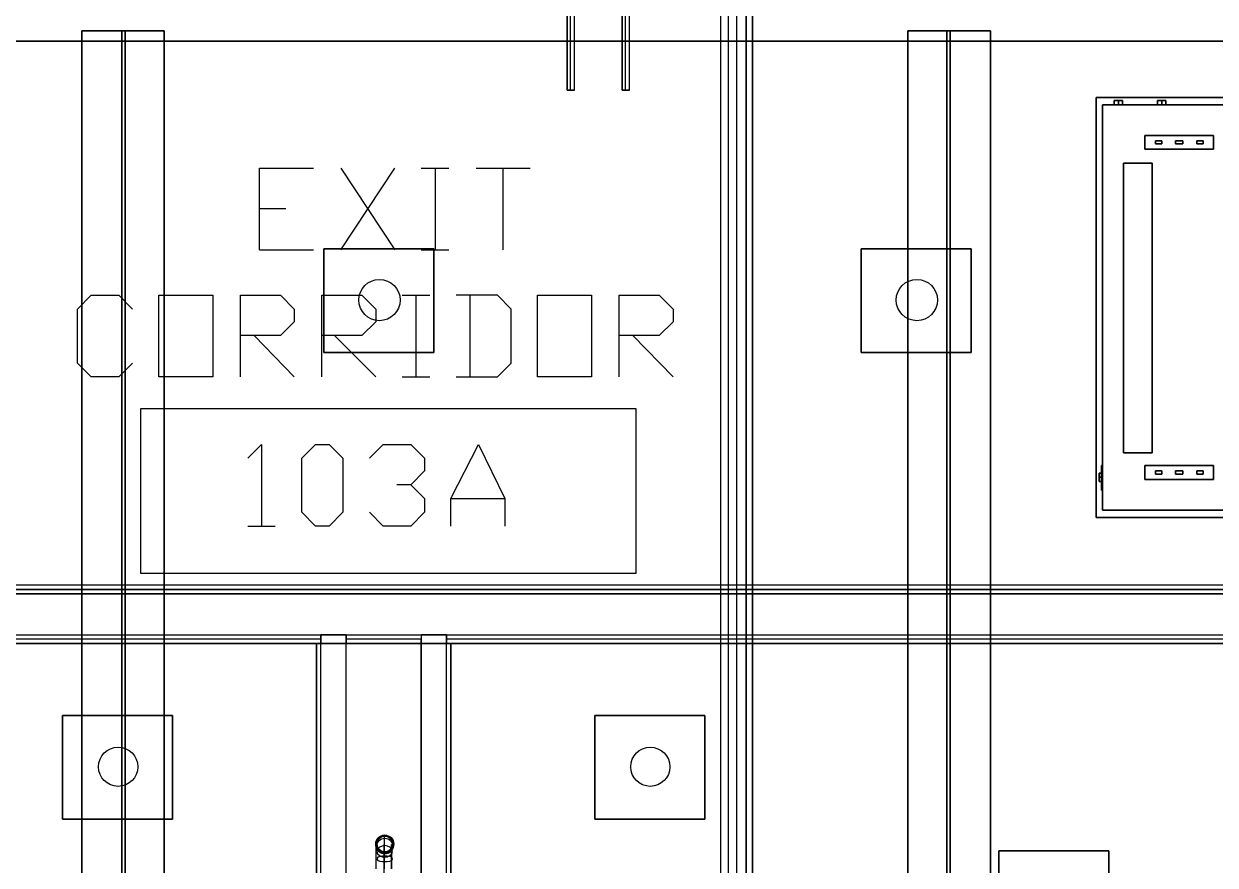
# Model space of a CAD drawing. Header units: metres. Extents: x 114 to 218, y 8 to 180.
# Drawn here: x 176.35 to 193.67, y 95.09 to 107.32 of the extents above; entities that cross this region are included whole.
import ezdxf

# ---------------------------------------------------------------- set-up
doc = ezdxf.new("R2010")
doc.units = ezdxf.units.M
doc.header["$MEASUREMENT"] = 0
for name, color, linetype in [('_Route', 7, 'Continuous'), ('A-2D-AREA-IDEN', 7, 'Continuous'), ('A-2D-I-WALL', 7, 'Continuous'), ('A-3D-I-WALL', 7, 'Continuous'), ('E-LIGHT', 7, 'Continuous'), ('E-LIGHT-CLRANCE', 7, 'Continuous'), ('M-SA2S-VAV', 7, 'Continuous'), ('PI-HWR-Pipe', 7, 'Continuous'), ('PI-HWS-Pipe', 7, 'Continuous'), ('PL-DCW-Pipe', 7, 'Continuous'), ('PL-DCW-Pipe_Fitting-Insulation', 7, 'Continuous'), ('PL-VA-Connector', 7, 'Continuous'), ('PL-VA-Fitting', 7, 'Continuous'), ('PL-VA-Pipe', 7, 'Continuous'), ('PL-WA-Pipe', 7, 'Continuous'), ('S-3D-BEAM', 7, 'Continuous')]:
    doc.layers.add(name, color=color, linetype=linetype)

msp = doc.modelspace()

# ---------------------------------------------------------------- linework, layer by layer
at = {"layer": '_Route', "color": 4, "true_color": 0x00ffff}
for points in [[(126.489, 113.804), (186.708, 113.804), (186.708, 89.378), (181.863, 89.378), (181.863, 86.04)], [(126.489, 113.804), (186.708, 113.804), (186.708, 89.378), (181.863, 89.378), (181.863, 86.04)], [(181.586, 95.392), (181.586, 95.392)], [(181.586, 75.842), (181.586, 95.392)], [(181.586, 95.392), (181.586, 95.392)], [(181.586, 75.842), (181.586, 95.392)]]:
    msp.add_lwpolyline(points, dxfattribs=at)
at = {"layer": 'A-2D-AREA-IDEN', "color": 9, "true_color": 0xbababa}
for points in [[(179.771, 104.037), (179.771, 105.221), (180.556, 105.221)], [(180.956, 104.037), (181.74, 105.221)], [(180.956, 105.221), (181.74, 104.037)], [(182.125, 105.221), (182.525, 105.221)], [(182.325, 105.221), (182.325, 104.037)], [(182.925, 105.221), (183.709, 105.221)], [(183.309, 105.221), (183.309, 104.037)], [(179.771, 104.637), (180.156, 104.637)], [(179.771, 104.037), (180.556, 104.037)], [(182.125, 104.037), (182.525, 104.037)], [(177.926, 102.391), (177.726, 102.191), (177.326, 102.191), (177.126, 102.391), (177.126, 103.175), (177.326, 103.375), (177.726, 103.375), (177.926, 103.175)], [(178.31, 102.191), (178.31, 103.375), (179.095, 103.375), (179.095, 102.191), (178.31, 102.191)], [(179.494, 102.191), (179.494, 103.375), (180.079, 103.375), (180.279, 103.175), (180.279, 102.991), (180.079, 102.791), (179.494, 102.791)], [(180.679, 102.191), (180.679, 103.375), (181.263, 103.375), (181.463, 103.175), (181.463, 102.991), (181.263, 102.791), (180.679, 102.791)], [(181.848, 103.375), (182.248, 103.375)], [(182.048, 103.375), (182.048, 102.191)], [(182.632, 102.191), (183.232, 102.191), (183.432, 102.391), (183.432, 103.175), (183.232, 103.375), (182.632, 103.375)], [(182.832, 103.375), (182.832, 102.191)], [(183.817, 102.191), (183.817, 103.375), (184.601, 103.375), (184.601, 102.191), (183.817, 102.191)], [(185.001, 102.191), (185.001, 103.375), (185.586, 103.375), (185.786, 103.175), (185.786, 102.991), (185.586, 102.791), (185.001, 102.791)], [(179.694, 102.791), (180.279, 102.191)], [(180.863, 102.791), (181.463, 102.191)], [(185.201, 102.791), (185.786, 102.191)], [(181.848, 102.191), (182.248, 102.191)], [(185.247, 101.73), (185.247, 99.33), (178.049, 99.33), (178.049, 101.73), (185.247, 101.73)], [(179.602, 101.007), (179.802, 101.207), (179.802, 100.022)], [(180.587, 100.022), (180.387, 100.222), (180.387, 101.007), (180.587, 101.207), (180.786, 101.207), (180.986, 101.007), (180.986, 100.222), (180.786, 100.022), (180.587, 100.022)], [(181.371, 101.007), (181.571, 101.207), (181.971, 101.207), (182.171, 101.007), (182.171, 100.822), (181.971, 100.622), (181.771, 100.622)], [(182.555, 100.022), (182.555, 100.422), (182.955, 101.207), (183.34, 100.422), (183.34, 100.022)], [(181.971, 100.622), (182.171, 100.422), (182.171, 100.222), (181.971, 100.022), (181.571, 100.022), (181.371, 100.222)], [(182.555, 100.422), (183.34, 100.422)], [(179.602, 100.022), (180.002, 100.022)]]:
    msp.add_lwpolyline(points, dxfattribs=at)
at = {"layer": 'A-2D-I-WALL', "color": 9, "true_color": 0xbababa}
for points in [[(197.368, 99.099), (165.835, 99.099)], [(195.091, 98.315), (197.43, 98.315), (197.43, 99.161), (165.897, 99.161)], [(165.528, 98.438), (197.306, 98.438), (197.306, 99.038)], [(197.306, 99.038), (165.835, 99.038)], [(180.663, 75.811), (180.663, 98.438)], [(181.033, 98.438), (181.033, 98.315)], [(182.125, 98.438), (182.125, 98.315)], [(182.494, 75.811), (182.494, 98.438)], [(180.663, 98.376), (167.651, 98.376)], [(167.712, 98.315), (180.602, 98.315)], [(180.602, 98.315), (180.602, 94.716)], [(180.663, 98.315), (180.602, 98.315)], [(182.125, 98.376), (181.033, 98.376)], [(181.033, 98.315), (182.125, 98.315)], [(181.033, 75.873), (181.033, 98.315)], [(182.125, 98.315), (182.125, 75.873)], [(194.738, 98.376), (182.494, 98.376)], [(182.555, 98.315), (182.494, 98.315)], [(182.555, 98.315), (194.676, 98.315)], [(182.555, 94.716), (182.555, 98.315)]]:
    msp.add_lwpolyline(points, dxfattribs=at)
at = {"layer": 'A-3D-I-WALL', "color": 42, "true_color": 0xdda500}
for points in [[(165.897, 99.099), (165.835, 99.099), (165.835, 99.038), (165.897, 99.038), (197.306, 99.038), (197.368, 99.038), (197.368, 99.099)], [(197.43, 99.099), (197.43, 99.161), (165.897, 99.161), (165.897, 99.099), (197.368, 99.099), (197.43, 99.099)], [(197.43, 99.161), (165.897, 99.161), (165.897, 98.315)], [(197.43, 99.161), (165.897, 99.161), (165.897, 98.315), (167.22, 98.315), (167.712, 98.315), (180.602, 98.315), (181.033, 98.315), (182.125, 98.315), (182.555, 98.315), (194.676, 98.315)], [(165.897, 99.038), (165.835, 99.038), (165.835, 98.438), (165.897, 98.438), (167.281, 98.438), (167.651, 98.438), (180.663, 98.438), (181.033, 98.438), (182.125, 98.438), (182.494, 98.438), (194.738, 98.438), (195.091, 98.438), (197.306, 98.438), (197.306, 99.038)], [(180.663, 98.438), (180.663, 98.376)], [(180.663, 98.438), (180.663, 98.438)], [(180.663, 75.873), (180.663, 75.811), (181.033, 75.811), (181.033, 75.873), (181.033, 98.315), (181.033, 98.376), (181.033, 98.438), (180.663, 98.438), (180.663, 98.376), (180.663, 98.315)], [(180.663, 98.438), (180.663, 98.438)], [(181.033, 98.438), (181.033, 98.376)], [(181.033, 98.438), (181.033, 98.438)], [(181.033, 98.438), (181.033, 98.438)], [(182.125, 98.438), (182.125, 98.376)], [(182.125, 98.438), (182.125, 98.438)], [(182.125, 98.315), (182.125, 75.873), (182.125, 75.811), (182.494, 75.811), (182.494, 75.873), (182.494, 85.733), (182.494, 86.102), (182.494, 89.793), (182.494, 90.393), (182.494, 94.054), (182.494, 94.654), (182.494, 98.315), (182.494, 98.376), (182.494, 98.438), (182.125, 98.438), (182.125, 98.376), (182.125, 98.315)], [(182.125, 98.438), (182.125, 98.438)], [(182.494, 98.438), (182.494, 98.376)], [(182.494, 98.438), (182.494, 98.438)], [(182.494, 98.438), (182.494, 98.438)], [(194.676, 98.315), (182.555, 98.315), (182.125, 98.315), (181.033, 98.315), (180.602, 98.315), (167.712, 98.315), (167.22, 98.315), (165.897, 98.315)], [(167.651, 98.376), (167.651, 98.315), (167.712, 98.315), (180.602, 98.315), (180.663, 98.315), (180.663, 98.376), (167.651, 98.376)], [(180.602, 98.315), (180.602, 98.315)], [(180.602, 98.315), (180.602, 98.315)], [(180.602, 98.315), (180.602, 98.315)], [(180.663, 94.654), (180.663, 98.315), (180.602, 98.315), (180.602, 94.716), (180.602, 94.654), (180.663, 94.654)], [(181.033, 75.873), (181.033, 98.315), (180.602, 98.315)], [(181.033, 75.873), (180.602, 75.873), (181.033, 75.873), (181.033, 98.315), (180.602, 98.315), (180.602, 94.716), (180.602, 93.993), (180.602, 90.455), (180.602, 89.732), (180.602, 86.163), (180.602, 85.671), (180.602, 75.873), (180.602, 85.671), (180.602, 86.163), (180.602, 89.732), (180.602, 90.455), (180.602, 93.993), (180.602, 94.716), (180.602, 98.315)], [(180.602, 98.315), (180.602, 98.315)], [(180.602, 98.315), (180.602, 98.315)], [(180.663, 98.376), (180.663, 98.376)], [(180.663, 98.376), (180.663, 98.376)], [(180.663, 98.315), (180.663, 98.315)], [(180.663, 98.315), (180.663, 98.315)], [(181.033, 98.376), (181.033, 98.315), (182.125, 98.315), (182.125, 98.376), (181.033, 98.376)], [(181.033, 98.376), (181.033, 98.376)], [(181.033, 98.376), (181.033, 98.376)], [(181.033, 98.315), (181.033, 98.315)], [(181.033, 98.315), (181.033, 98.315)], [(181.033, 98.315), (181.033, 98.315)], [(181.033, 98.315), (181.033, 98.315)], [(181.033, 98.315), (181.033, 98.315)], [(181.033, 98.315), (181.033, 98.315)], [(182.125, 98.376), (182.125, 98.376)], [(182.125, 98.376), (182.125, 98.376)], [(182.125, 98.315), (182.125, 98.315)], [(182.125, 98.315), (182.125, 98.315)], [(182.125, 98.315), (182.125, 98.315)], [(182.125, 98.315), (182.125, 75.873), (182.555, 75.873), (182.555, 85.671), (182.555, 86.163), (182.555, 89.732), (182.555, 90.455), (182.555, 93.993), (182.555, 94.716), (182.555, 98.315), (182.125, 98.315), (182.555, 98.315), (182.555, 94.716), (182.555, 93.993), (182.555, 90.455), (182.555, 89.732), (182.555, 86.163), (182.555, 85.671), (182.555, 75.873), (182.125, 75.873), (182.125, 98.315)], [(182.125, 98.315), (182.125, 98.315)], [(182.125, 98.315), (182.125, 98.315)], [(194.738, 98.376), (182.494, 98.376), (182.494, 98.315), (182.555, 98.315), (194.676, 98.315), (194.738, 98.315), (194.738, 98.376)], [(182.494, 98.376), (182.494, 98.376)], [(182.494, 98.376), (182.494, 98.376)], [(182.494, 98.315), (182.494, 98.315)], [(182.494, 94.654), (182.555, 94.654), (182.555, 94.716), (182.555, 98.315), (182.494, 98.315)], [(182.494, 98.315), (182.494, 98.315)], [(182.555, 98.315), (182.555, 98.315)], [(182.555, 98.315), (182.555, 98.315)], [(182.555, 98.315), (182.555, 98.315)], [(182.555, 98.315), (182.555, 98.315)], [(182.555, 98.315), (182.555, 98.315)]]:
    msp.add_lwpolyline(points, dxfattribs=at)
at = {"layer": 'E-LIGHT', "color": 5, "true_color": 0x0000ff}
for points in [[(182.309, 104.052), (180.71, 104.052), (180.71, 102.545), (180.71, 104.052), (182.309, 104.052)], [(180.71, 104.052), (180.71, 104.052)], [(180.71, 104.052), (180.71, 104.052)], [(182.309, 102.545), (182.309, 104.052), (182.309, 102.545)], [(182.309, 104.052), (182.309, 104.052)], [(182.309, 104.052), (182.309, 104.052)], [(190.123, 104.052), (188.523, 104.052), (188.523, 102.545), (188.523, 104.052), (190.123, 104.052)], [(188.523, 104.052), (188.523, 104.052)], [(188.523, 104.052), (188.523, 104.052)], [(190.123, 102.545), (190.123, 104.052), (190.123, 102.545)], [(190.123, 104.052), (190.123, 104.052)], [(190.123, 104.052), (190.123, 104.052)], [(181.509, 103.606), (181.509, 103.606)], [(189.323, 103.606), (189.323, 103.606)], [(181.217, 103.299), (181.217, 103.299)], [(181.817, 103.299), (181.817, 103.299)], [(189.031, 103.299), (189.031, 103.299)], [(189.631, 103.299), (189.631, 103.299)], [(181.509, 103.006), (181.509, 103.006)], [(189.323, 103.006), (189.323, 103.006)], [(182.309, 102.545), (180.71, 102.545), (182.309, 102.545)], [(180.71, 102.545), (180.71, 102.545)], [(180.71, 102.545), (180.71, 102.545)], [(182.309, 102.545), (182.309, 102.545)], [(182.309, 102.545), (182.309, 102.545)], [(190.123, 102.545), (188.523, 102.545), (190.123, 102.545)], [(188.523, 102.545), (188.523, 102.545)], [(188.523, 102.545), (188.523, 102.545)], [(190.123, 102.545), (190.123, 102.545)], [(190.123, 102.545), (190.123, 102.545)], [(176.91, 95.761), (176.91, 97.269), (178.51, 97.269), (178.51, 95.761), (178.51, 97.269), (176.91, 97.269), (176.91, 95.761)], [(176.91, 97.269), (176.91, 97.269)], [(176.91, 97.269), (176.91, 97.269)], [(178.51, 97.269), (178.51, 97.269)], [(178.51, 97.269), (178.51, 97.269)], [(184.647, 95.761), (184.647, 97.269), (186.247, 97.269), (186.247, 95.761), (186.247, 97.269), (184.647, 97.269), (184.647, 95.761)], [(184.647, 97.269), (184.647, 97.269)], [(184.647, 97.269), (184.647, 97.269)], [(186.247, 97.269), (186.247, 97.269)], [(186.247, 97.269), (186.247, 97.269)], [(177.71, 96.807), (177.71, 96.807)], [(185.447, 96.807), (185.447, 96.807)], [(177.418, 96.515), (177.418, 96.515)], [(178.002, 96.515), (178.002, 96.515)], [(185.155, 96.515), (185.155, 96.515)], [(185.739, 96.515), (185.739, 96.515)], [(177.71, 96.223), (177.71, 96.223)], [(185.447, 96.223), (185.447, 96.223)], [(178.51, 95.761), (176.91, 95.761), (178.51, 95.761)], [(176.91, 95.761), (176.91, 95.761)], [(176.91, 95.761), (176.91, 95.761)], [(178.51, 95.761), (178.51, 95.761)], [(178.51, 95.761), (178.51, 95.761)], [(186.247, 95.761), (184.647, 95.761), (186.247, 95.761)], [(184.647, 95.761), (184.647, 95.761)], [(184.647, 95.761), (184.647, 95.761)], [(186.247, 95.761), (186.247, 95.761)], [(186.247, 95.761), (186.247, 95.761)], [(190.523, 93.808), (190.523, 95.3), (192.123, 95.3), (192.123, 93.808), (192.123, 95.3), (190.523, 95.3), (190.523, 93.808)], [(190.523, 95.3), (190.523, 95.3)], [(190.523, 95.3), (190.523, 95.3)], [(192.123, 95.3), (192.123, 95.3)], [(192.123, 95.3), (192.123, 95.3)]]:
    msp.add_lwpolyline(points, dxfattribs=at)
for centre, radius in [((181.517, 103.306), 0.3), ((181.517, 103.306), 0.3), ((189.331, 103.306), 0.3), ((189.331, 103.306), 0.3), ((177.718, 96.523), 0.285), ((177.718, 96.523), 0.285), ((185.455, 96.523), 0.285), ((185.455, 96.523), 0.285)]:
    msp.add_circle(centre, radius, dxfattribs=at)
at = {"layer": 'E-LIGHT-CLRANCE', "color": 150, "true_color": 0x007fff}
for points in [[(182.309, 104.052), (180.71, 104.052), (180.71, 102.545), (180.71, 104.052), (182.309, 104.052)], [(180.71, 104.052), (180.71, 104.052)], [(180.71, 104.052), (180.71, 104.052)], [(182.309, 102.545), (182.309, 104.052), (182.309, 102.545)], [(182.309, 104.052), (182.309, 104.052)], [(182.309, 104.052), (182.309, 104.052)], [(190.123, 104.052), (188.523, 104.052), (188.523, 102.545), (188.523, 104.052), (190.123, 104.052)], [(188.523, 104.052), (188.523, 104.052)], [(188.523, 104.052), (188.523, 104.052)], [(190.123, 102.545), (190.123, 104.052), (190.123, 102.545)], [(190.123, 104.052), (190.123, 104.052)], [(190.123, 104.052), (190.123, 104.052)], [(181.509, 103.606), (181.509, 103.606)], [(189.323, 103.606), (189.323, 103.606)], [(181.217, 103.299), (181.217, 103.299)], [(181.817, 103.299), (181.817, 103.299)], [(189.031, 103.299), (189.031, 103.299)], [(189.631, 103.299), (189.631, 103.299)], [(181.509, 103.006), (181.509, 103.006)], [(189.323, 103.006), (189.323, 103.006)], [(182.309, 102.545), (180.71, 102.545), (182.309, 102.545)], [(180.71, 102.545), (180.71, 102.545)], [(180.71, 102.545), (180.71, 102.545)], [(182.309, 102.545), (182.309, 102.545)], [(182.309, 102.545), (182.309, 102.545)], [(190.123, 102.545), (188.523, 102.545), (190.123, 102.545)], [(188.523, 102.545), (188.523, 102.545)], [(188.523, 102.545), (188.523, 102.545)], [(190.123, 102.545), (190.123, 102.545)], [(190.123, 102.545), (190.123, 102.545)]]:
    msp.add_lwpolyline(points, dxfattribs=at)
for centre in [(181.517, 103.306), (181.517, 103.306), (189.331, 103.306), (189.331, 103.306)]:
    msp.add_circle(centre, 0.3, dxfattribs=at)
at = {"layer": 'M-SA2S-VAV', "color": 1, "true_color": 0xff0000}
for points in [[(191.938, 100.145), (191.938, 106.252), (194.63, 106.252), (194.63, 100.145), (194.63, 106.252), (191.938, 106.252), (191.938, 100.145)], [(191.938, 106.252), (191.938, 106.252)], [(191.938, 106.252), (191.938, 106.252)], [(192.323, 106.206), (192.307, 106.206), (192.261, 106.206), (192.215, 106.206), (192.2, 106.206), (192.215, 106.206), (192.261, 106.206), (192.307, 106.206), (192.323, 106.206)], [(192.2, 106.144), (192.2, 106.206)], [(192.2, 106.206), (192.2, 106.144)], [(192.261, 106.144), (192.261, 106.206)], [(192.261, 106.206), (192.261, 106.206), (192.261, 106.144)], [(192.323, 106.144), (192.323, 106.206)], [(192.323, 106.206), (192.323, 106.144)], [(192.953, 106.206), (192.938, 106.206), (192.892, 106.206), (192.846, 106.206), (192.83, 106.206), (192.846, 106.206), (192.892, 106.206), (192.938, 106.206), (192.953, 106.206)], [(192.83, 106.144), (192.83, 106.206)], [(192.83, 106.206), (192.83, 106.144)], [(192.892, 106.144), (192.892, 106.206)], [(192.892, 106.206), (192.892, 106.206), (192.892, 106.144)], [(192.953, 106.144), (192.953, 106.206)], [(192.953, 106.206), (192.953, 106.144)], [(192.031, 106.144), (192.031, 106.144)], [(194.538, 100.253), (192.031, 100.253), (192.031, 106.144), (194.538, 106.144), (194.538, 100.253), (192.031, 100.253), (192.031, 106.144), (194.538, 106.144), (194.538, 100.253)], [(192.031, 106.144), (192.031, 106.144)], [(192.031, 106.144), (192.031, 106.144)], [(192.031, 100.253), (192.031, 106.144), (194.538, 106.144), (194.538, 100.253), (194.538, 106.144), (192.031, 106.144), (192.031, 100.253)], [(192.031, 106.144), (192.031, 106.144)], [(192.031, 106.144), (192.031, 106.144)], [(192.2, 106.144), (192.215, 106.144), (192.261, 106.144), (192.307, 106.144), (192.323, 106.144), (192.307, 106.144), (192.261, 106.144), (192.215, 106.144), (192.2, 106.144)], [(192.83, 106.144), (192.846, 106.144), (192.892, 106.144), (192.938, 106.144), (192.953, 106.144), (192.938, 106.144), (192.892, 106.144), (192.846, 106.144), (192.83, 106.144)], [(192.646, 105.498), (192.646, 105.698), (193.646, 105.698), (193.646, 105.498), (193.646, 105.698), (192.646, 105.698), (192.646, 105.498)], [(192.646, 105.698), (192.646, 105.698)], [(192.646, 105.698), (192.646, 105.698)], [(193.646, 105.698), (193.646, 105.698)], [(193.646, 105.698), (193.646, 105.698)], [(193.646, 105.498), (192.646, 105.498), (193.646, 105.498)], [(192.646, 105.498), (192.646, 105.498)], [(192.646, 105.498), (192.646, 105.498)], [(192.8, 105.621), (192.8, 105.621)], [(192.892, 105.621), (192.892, 105.575), (192.8, 105.575), (192.8, 105.621), (192.892, 105.621)], [(192.892, 105.575), (192.892, 105.621), (192.8, 105.621), (192.8, 105.575), (192.892, 105.575)], [(192.8, 105.621), (192.8, 105.621)], [(192.8, 105.575), (192.8, 105.575)], [(192.8, 105.575), (192.8, 105.575)], [(192.892, 105.621), (192.892, 105.621)], [(192.892, 105.621), (192.892, 105.621)], [(192.892, 105.575), (192.892, 105.575)], [(192.892, 105.575), (192.892, 105.575)], [(193.092, 105.621), (193.092, 105.621)], [(193.2, 105.621), (193.2, 105.575), (193.092, 105.575), (193.092, 105.621), (193.2, 105.621)], [(193.2, 105.575), (193.2, 105.621), (193.092, 105.621), (193.092, 105.575), (193.2, 105.575)], [(193.092, 105.621), (193.092, 105.621)], [(193.092, 105.575), (193.092, 105.575)], [(193.092, 105.575), (193.092, 105.575)], [(193.2, 105.621), (193.2, 105.621)], [(193.2, 105.621), (193.2, 105.621)], [(193.2, 105.575), (193.2, 105.575)], [(193.2, 105.575), (193.2, 105.575)], [(193.4, 105.621), (193.4, 105.621)], [(193.492, 105.621), (193.492, 105.575), (193.4, 105.575), (193.4, 105.621), (193.492, 105.621)], [(193.492, 105.575), (193.492, 105.621), (193.4, 105.621), (193.4, 105.575), (193.492, 105.575)], [(193.4, 105.621), (193.4, 105.621)], [(193.4, 105.575), (193.4, 105.575)], [(193.4, 105.575), (193.4, 105.575)], [(193.492, 105.621), (193.492, 105.621)], [(193.492, 105.621), (193.492, 105.621)], [(193.492, 105.575), (193.492, 105.575)], [(193.492, 105.575), (193.492, 105.575)], [(193.646, 105.498), (193.646, 105.498)], [(193.646, 105.498), (193.646, 105.498)], [(192.753, 101.084), (192.753, 101.084), (192.753, 105.298), (192.338, 105.298), (192.338, 101.084), (192.753, 101.084), (192.338, 101.084), (192.338, 105.298), (192.753, 105.298), (192.753, 105.298)], [(192.338, 105.298), (192.338, 105.298)], [(192.753, 105.298), (192.753, 101.084)], [(192.338, 101.084), (192.338, 101.084)], [(192.015, 100.545), (192.015, 100.899), (192.031, 100.899), (192.031, 100.545), (192.031, 100.899), (192.015, 100.899), (192.015, 100.545)], [(192.015, 100.899), (192.015, 100.899)], [(192.015, 100.899), (192.015, 100.899)], [(192.031, 100.899), (192.031, 100.899)], [(192.031, 100.899), (192.031, 100.899)], [(192.646, 100.699), (192.646, 100.899), (193.646, 100.899), (193.646, 100.699), (193.646, 100.899), (192.646, 100.899), (192.646, 100.699)], [(192.646, 100.899), (192.646, 100.899)], [(192.646, 100.899), (192.646, 100.899)], [(192.8, 100.822), (192.8, 100.822)], [(192.892, 100.822), (192.892, 100.776), (192.8, 100.776), (192.8, 100.822), (192.892, 100.822)], [(192.892, 100.776), (192.892, 100.822), (192.8, 100.822), (192.8, 100.776), (192.892, 100.776)], [(192.8, 100.822), (192.8, 100.822)], [(192.892, 100.822), (192.892, 100.822)], [(192.892, 100.822), (192.892, 100.822)], [(193.092, 100.822), (193.092, 100.822)], [(193.2, 100.822), (193.2, 100.776), (193.092, 100.776), (193.092, 100.822), (193.2, 100.822)], [(193.2, 100.776), (193.2, 100.822), (193.092, 100.822), (193.092, 100.776), (193.2, 100.776)], [(193.092, 100.822), (193.092, 100.822)], [(193.2, 100.822), (193.2, 100.822)], [(193.2, 100.822), (193.2, 100.822)], [(193.4, 100.822), (193.4, 100.822)], [(193.492, 100.822), (193.492, 100.776), (193.4, 100.776), (193.4, 100.822), (193.492, 100.822)], [(193.492, 100.776), (193.492, 100.822), (193.4, 100.822), (193.4, 100.776), (193.492, 100.776)], [(193.4, 100.822), (193.4, 100.822)], [(193.492, 100.822), (193.492, 100.822)], [(193.492, 100.822), (193.492, 100.822)], [(193.646, 100.899), (193.646, 100.899)], [(193.646, 100.899), (193.646, 100.899)], [(191.984, 100.791), (191.984, 100.776), (191.984, 100.73), (191.984, 100.684), (191.984, 100.668), (191.984, 100.684), (191.984, 100.73), (191.984, 100.776), (191.984, 100.791)], [(192.015, 100.791), (191.984, 100.791)], [(191.984, 100.791), (192.015, 100.791)], [(192.015, 100.73), (191.984, 100.73)], [(191.984, 100.73), (191.984, 100.73), (192.015, 100.73)], [(192.015, 100.668), (191.984, 100.668)], [(191.984, 100.668), (192.015, 100.668)], [(192.015, 100.668), (192.015, 100.684), (192.015, 100.73), (192.015, 100.776), (192.015, 100.791), (192.015, 100.776), (192.015, 100.73), (192.015, 100.684), (192.015, 100.668)], [(193.646, 100.699), (192.646, 100.699), (193.646, 100.699)], [(192.646, 100.699), (192.646, 100.699)], [(192.646, 100.699), (192.646, 100.699)], [(192.8, 100.776), (192.8, 100.776)], [(192.8, 100.776), (192.8, 100.776)], [(192.892, 100.776), (192.892, 100.776)], [(192.892, 100.776), (192.892, 100.776)], [(193.092, 100.776), (193.092, 100.776)], [(193.092, 100.776), (193.092, 100.776)], [(193.2, 100.776), (193.2, 100.776)], [(193.2, 100.776), (193.2, 100.776)], [(193.4, 100.776), (193.4, 100.776)], [(193.4, 100.776), (193.4, 100.776)], [(193.492, 100.776), (193.492, 100.776)], [(193.492, 100.776), (193.492, 100.776)], [(193.646, 100.699), (193.646, 100.699)], [(193.646, 100.699), (193.646, 100.699)], [(192.031, 100.545), (192.015, 100.545), (192.031, 100.545)], [(192.015, 100.545), (192.015, 100.545)], [(192.015, 100.545), (192.015, 100.545)], [(192.031, 100.545), (192.031, 100.545)], [(192.031, 100.545), (192.031, 100.545)], [(194.63, 100.145), (191.938, 100.145), (194.63, 100.145)], [(191.938, 100.145), (191.938, 100.145)], [(191.938, 100.145), (191.938, 100.145)], [(192.031, 100.253), (192.031, 100.253)], [(192.031, 100.253), (192.031, 100.253)], [(194.538, 100.253), (192.031, 100.253), (194.538, 100.253)], [(192.031, 100.253), (192.031, 100.253)], [(192.031, 100.253), (192.031, 100.253)]]:
    msp.add_lwpolyline(points, dxfattribs=at)
at = {"layer": 'PI-HWR-Pipe', "color": 5, "true_color": 0x0000ff}
for points in [[(185.093, 106.359), (185.093, 108.621), (185.093, 140.599), (126.489, 140.599)], [(185.047, 106.359), (185.047, 108.544)], [(185.047, 108.544), (185.047, 106.359)], [(185.093, 106.359), (185.093, 108.544)], [(185.093, 106.359), (185.093, 108.544)], [(185.155, 106.359), (185.155, 108.544)], [(185.155, 106.359), (185.155, 108.544)], [(185.047, 106.359), (185.063, 106.359), (185.093, 106.359), (185.14, 106.359), (185.155, 106.359), (185.14, 106.359), (185.093, 106.359), (185.063, 106.359), (185.047, 106.359)], [(185.093, 106.359), (185.093, 106.359)], [(185.155, 106.359), (185.155, 106.359)]]:
    msp.add_lwpolyline(points, dxfattribs=at)
at = {"layer": 'PI-HWS-Pipe', "color": 1, "true_color": 0xff0000}
for points in [[(184.294, 106.359), (184.294, 108.621), (184.294, 139.907), (126.489, 139.907)], [(184.247, 106.359), (184.247, 108.544)], [(184.247, 108.544), (184.247, 106.359)], [(184.294, 106.359), (184.294, 108.544)], [(184.294, 106.359), (184.294, 108.544)], [(184.355, 106.359), (184.355, 108.544)], [(184.355, 106.359), (184.355, 108.544)], [(184.247, 106.359), (184.263, 106.359), (184.294, 106.359), (184.34, 106.359), (184.355, 106.359), (184.34, 106.359), (184.294, 106.359), (184.263, 106.359), (184.247, 106.359)], [(184.294, 106.359), (184.294, 106.359)], [(184.355, 106.359), (184.355, 106.359)]]:
    msp.add_lwpolyline(points, dxfattribs=at)
at = {"layer": 'PL-DCW-Pipe', "color": 152, "true_color": 0x006edd}
for points in [[(186.585, 113.62), (186.585, 89.563)], [(186.585, 113.62), (186.585, 89.563)], [(186.585, 113.62), (186.585, 89.563)], [(186.585, 113.62), (186.585, 89.563)], [(186.708, 113.62), (186.708, 89.563)], [(186.708, 113.62), (186.708, 89.563)], [(186.708, 113.62), (186.708, 89.563)], [(186.708, 113.62), (186.708, 89.563)], [(186.847, 113.62), (186.847, 89.563)], [(186.847, 89.563), (186.847, 89.563), (186.847, 113.62)], [(186.847, 113.62), (186.847, 89.563)], [(186.847, 89.563), (186.847, 89.563), (186.847, 113.62)]]:
    msp.add_lwpolyline(points, dxfattribs=at)
at = {"layer": 'PL-DCW-Pipe_Fitting-Insulation', "color": 7, "true_color": 0xfafafa}
for points in [[(186.478, 113.62), (186.478, 89.563)], [(186.478, 113.62), (186.478, 89.563)], [(186.478, 113.62), (186.478, 89.563)], [(186.478, 113.62), (186.478, 89.563)], [(186.708, 113.62), (186.708, 89.563)], [(186.708, 113.62), (186.708, 89.563)], [(186.708, 113.62), (186.708, 89.563)], [(186.708, 113.62), (186.708, 89.563)], [(186.939, 113.62), (186.939, 89.563)], [(186.939, 89.563), (186.939, 89.563), (186.939, 113.62)], [(186.939, 113.62), (186.939, 89.563)], [(186.939, 89.563), (186.939, 89.563), (186.939, 113.62)]]:
    msp.add_lwpolyline(points, dxfattribs=at)
at = {"layer": 'PL-VA-Connector', "color": 171, "true_color": 0x7f7fff}
for points in [[(181.586, 95.515), (181.586, 95.515)], [(181.586, 95.515), (181.586, 95.515)], [(181.586, 95.515), (181.586, 95.515)], [(181.586, 95.515), (181.586, 95.515)], [(181.586, 95.515), (181.586, 95.515)], [(181.586, 95.515), (181.586, 95.515)], [(181.586, 95.515), (181.586, 95.515)], [(181.586, 95.515), (181.586, 95.515)], [(181.586, 95.5), (181.586, 95.5)], [(181.586, 95.5), (181.586, 95.5)], [(181.586, 95.5), (181.586, 95.5)], [(181.586, 95.5), (181.586, 95.5)], [(181.586, 95.5), (181.586, 95.5)], [(181.586, 95.5), (181.586, 95.5)], [(181.586, 95.5), (181.586, 95.5)], [(181.586, 95.5), (181.586, 95.5)], [(181.586, 95.5), (181.586, 95.5)], [(181.586, 95.5), (181.586, 95.5)], [(181.586, 95.5), (181.586, 95.5)], [(181.586, 95.5), (181.586, 95.5)], [(181.463, 95.392), (181.463, 95.392)], [(181.463, 95.392), (181.463, 95.392)], [(181.463, 95.392), (181.463, 95.392)], [(181.463, 95.392), (181.463, 95.392)], [(181.463, 95.392), (181.463, 95.392)], [(181.463, 95.392), (181.463, 95.392)], [(181.463, 95.392), (181.463, 95.392)], [(181.463, 95.392), (181.463, 95.392)], [(181.463, 95.392), (181.463, 95.392)], [(181.463, 95.392), (181.463, 95.392)], [(181.463, 95.392), (181.463, 95.392)], [(181.463, 95.392), (181.463, 95.392)], [(181.709, 95.392), (181.709, 95.392)], [(181.709, 95.392), (181.709, 95.392)], [(181.709, 95.392), (181.709, 95.392)], [(181.709, 95.392), (181.709, 95.392)], [(181.709, 95.392), (181.709, 95.392)], [(181.709, 95.392), (181.709, 95.392)], [(181.709, 95.392), (181.709, 95.392)], [(181.709, 95.392), (181.709, 95.392)], [(181.709, 95.392), (181.709, 95.392)], [(181.709, 95.392), (181.709, 95.392)], [(181.709, 95.392), (181.709, 95.392)], [(181.709, 95.392), (181.709, 95.392)], [(181.586, 95.269), (181.586, 95.269)], [(181.586, 95.269), (181.586, 95.269)], [(181.586, 95.269), (181.586, 95.269)], [(181.586, 95.269), (181.586, 95.269)], [(181.586, 95.269), (181.586, 95.269)], [(181.586, 95.269), (181.586, 95.269)], [(181.586, 95.269), (181.586, 95.269)], [(181.586, 95.269), (181.586, 95.269)], [(181.586, 95.269), (181.586, 95.269)], [(181.586, 95.269), (181.586, 95.269)], [(181.586, 95.269), (181.586, 95.269)], [(181.586, 95.269), (181.586, 95.269)], [(181.586, 95.254), (181.586, 95.254)], [(181.586, 95.254), (181.586, 95.254)], [(181.586, 95.254), (181.586, 95.254)], [(181.586, 95.254), (181.586, 95.254)], [(181.586, 95.254), (181.586, 95.254)], [(181.586, 95.254), (181.586, 95.254)], [(181.586, 95.254), (181.586, 95.254)], [(181.586, 95.254), (181.586, 95.254)]]:
    msp.add_lwpolyline(points, dxfattribs=at)
for radius in [0.131, 0.131, 0.131, 0.131, 0.131, 0.131, 0.131, 0.131, 0.115, 0.115, 0.115, 0.115, 0.115, 0.115, 0.115, 0.115, 0.115, 0.115, 0.115, 0.115, 0.115, 0.115, 0.115, 0.115]:
    msp.add_circle((181.594, 95.4), radius, dxfattribs=at)
at = {"layer": 'PL-VA-Fitting', "color": 171, "true_color": 0x7f7fff}
for points in [[(181.586, 95.5), (181.586, 95.485), (181.586, 95.423), (181.586, 95.315), (181.586, 95.192), (181.586, 95.039)], [(181.586, 95.5), (181.586, 95.5)], [(181.586, 95.5), (181.586, 95.485), (181.586, 95.423), (181.586, 95.315), (181.586, 95.192), (181.586, 95.039)], [(181.586, 95.5), (181.586, 95.5)], [(181.463, 95.392), (181.463, 95.362), (181.463, 95.285), (181.463, 95.177), (181.463, 95.039)], [(181.463, 95.392), (181.463, 95.392)], [(181.463, 95.392), (181.463, 95.362), (181.463, 95.285), (181.463, 95.177), (181.463, 95.039)], [(181.463, 95.392), (181.463, 95.362), (181.463, 95.285), (181.463, 95.177), (181.463, 95.039)], [(181.463, 95.392), (181.463, 95.392)], [(181.463, 95.392), (181.463, 95.362), (181.463, 95.285), (181.463, 95.177), (181.463, 95.039)], [(181.694, 95.392), (181.694, 95.362), (181.694, 95.285), (181.694, 95.177), (181.694, 95.039)], [(181.694, 95.392), (181.694, 95.392)], [(181.694, 95.039), (181.694, 95.177), (181.694, 95.285), (181.694, 95.362), (181.694, 95.392)], [(181.694, 95.392), (181.694, 95.362), (181.694, 95.285), (181.694, 95.177), (181.694, 95.039)], [(181.694, 95.392), (181.694, 95.392)], [(181.694, 95.039), (181.694, 95.177), (181.694, 95.285), (181.694, 95.362), (181.694, 95.392)], [(181.586, 95.269), (181.586, 95.238), (181.586, 95.162), (181.586, 95.039)], [(181.586, 95.269), (181.586, 95.269)], [(181.586, 95.269), (181.586, 95.269)], [(181.586, 95.269), (181.586, 95.238), (181.586, 95.162), (181.586, 95.039)], [(181.586, 95.269), (181.586, 95.269)], [(181.586, 95.269), (181.586, 95.269)]]:
    msp.add_lwpolyline(points, dxfattribs=at)
for centre in [(181.594, 95.4), (181.594, 95.4), (181.594, 95.4), (181.594, 95.4), (181.594, 95.369), (181.594, 95.369)]:
    msp.add_circle(centre, 0.115, dxfattribs=at)
for start, end in [(0, 302.7189), (302.7096, 237.2633), (237.2917, 179.9727), (0, 302.7189), (302.7096, 237.2633), (237.2917, 179.9727), (180, 270), (180, 270), (270, 0), (270, 0)]:
    msp.add_arc((181.594, 95.4), 0.115, start, end, dxfattribs=at)
for points, start_tangent, end_tangent in [([(181.594, 95.377), (181.479, 95.292)], (-1, 0), (0, -1)), ([(181.594, 95.377), (181.479, 95.292)], (-1, 0), (0, -1)), ([(181.479, 95.292), (181.594, 95.208)], (0, -1), (1, 0)), ([(181.479, 95.292), (181.594, 95.208)], (0, -1), (1, 0)), ([(181.709, 95.292), (181.594, 95.377)], (0, 1), (-1, 0)), ([(181.709, 95.292), (181.594, 95.377)], (0, 1), (-1, 0)), ([(181.594, 95.208), (181.709, 95.292)], (1, 0), (0, 1)), ([(181.594, 95.208), (181.709, 95.292)], (1, 0), (0, 1)), ([(181.594, 95.223), (181.479, 95.185)], (-1, 0), (0, -1)), ([(181.594, 95.223), (181.479, 95.185)], (-1, 0), (0, -1)), ([(181.479, 95.185), (181.594, 95.146)], (0, -1), (1, 0)), ([(181.479, 95.185), (181.594, 95.146)], (0, -1), (1, 0)), ([(181.709, 95.185), (181.594, 95.223)], (0, 1), (-1, 0)), ([(181.709, 95.185), (181.594, 95.223)], (0, 1), (-1, 0)), ([(181.594, 95.146), (181.709, 95.185)], (1, 0), (0, 1)), ([(181.594, 95.146), (181.709, 95.185)], (1, 0), (0, 1))]:
    msp.add_spline(points, degree=3, dxfattribs=dict(at, start_tangent=start_tangent, end_tangent=end_tangent))
at = {"layer": 'PL-VA-Pipe', "color": 171, "true_color": 0x7f7fff}
for points in [[(181.586, 95.5), (181.586, 95.5)], [(181.586, 95.5), (181.586, 95.5)], [(181.463, 95.392), (181.463, 95.392)], [(181.463, 95.392), (181.463, 95.392)], [(181.694, 95.392), (181.694, 95.392)], [(181.694, 95.392), (181.694, 95.392)], [(181.586, 95.269), (181.586, 95.269)], [(181.586, 95.269), (181.586, 95.269)]]:
    msp.add_lwpolyline(points, dxfattribs=at)
msp.add_circle((181.594, 95.4), 0.115, dxfattribs=at)
msp.add_circle((181.594, 95.4), 0.115, dxfattribs=at)
msp.add_circle((181.594, 95.4), 0.115, dxfattribs=at)
msp.add_circle((181.594, 95.4), 0.115, dxfattribs=at)
at = {"layer": 'PL-WA-Pipe', "color": 241, "true_color": 0xff7f9f}
for points in [[(181.586, 95.5), (181.586, 95.5)], [(181.586, 95.5), (181.586, 95.5)], [(181.463, 95.392), (181.463, 95.392)], [(181.463, 95.392), (181.463, 95.392)], [(181.586, 95.392), (181.586, 95.392)], [(181.586, 95.392), (181.586, 95.392)], [(181.586, 95.392), (181.586, 95.392)], [(181.586, 95.392), (181.586, 95.392)], [(181.694, 95.392), (181.694, 95.392)], [(181.694, 95.392), (181.694, 95.392)], [(181.694, 95.392), (181.694, 95.392)], [(181.694, 95.392), (181.694, 95.392)], [(181.586, 95.269), (181.586, 95.269)], [(181.586, 95.269), (181.586, 95.269)]]:
    msp.add_lwpolyline(points, dxfattribs=at)
msp.add_circle((181.594, 95.4), 0.115, dxfattribs=at)
msp.add_circle((181.594, 95.4), 0.115, dxfattribs=at)
msp.add_circle((181.594, 95.4), 0.115, dxfattribs=at)
msp.add_circle((181.594, 95.4), 0.115, dxfattribs=at)
at = {"layer": 'S-3D-BEAM', "color": 4, "true_color": 0x00ffff}
for points in [[(167.143, 107.067), (167.143, 108.267), (167.143, 108.267), (201.798, 108.267), (201.798, 107.067), (167.143, 107.067)], [(167.143, 108.267), (167.143, 107.067), (167.143, 107.067), (201.798, 107.067), (201.798, 108.267), (167.143, 108.267)], [(167.143, 107.636), (167.143, 107.067), (167.143, 107.067), (201.798, 107.067), (201.798, 107.636), (167.143, 107.636)], [(167.143, 107.067), (167.143, 107.636), (167.143, 107.636), (201.798, 107.636), (201.798, 107.067), (167.143, 107.067)], [(201.798, 107.067), (167.143, 107.067), (201.798, 107.067)], [(201.798, 107.067), (167.143, 107.067), (201.798, 107.067)], [(177.187, 107.221), (178.387, 107.221), (178.387, 107.221), (178.387, 79.318), (177.187, 79.318), (177.187, 107.221)], [(177.187, 79.318), (177.187, 107.221), (177.187, 79.318)], [(177.772, 107.221), (177.187, 107.221), (177.187, 107.221), (177.187, 79.318), (177.772, 79.318), (177.772, 107.221)], [(177.187, 107.221), (177.772, 107.221), (177.772, 107.221), (177.772, 79.318), (177.187, 79.318), (177.187, 107.221)], [(177.187, 79.318), (177.187, 107.221), (177.187, 79.318)], [(178.387, 107.221), (177.187, 107.221), (177.187, 107.221), (177.187, 79.318), (178.387, 79.318), (178.387, 107.221)], [(177.818, 107.221), (178.387, 107.221), (177.818, 107.221), (177.818, 107.221), (177.818, 79.318), (178.387, 79.318), (178.387, 107.221), (177.187, 107.221), (177.772, 107.221)], [(177.772, 107.221), (177.187, 107.221), (177.187, 107.221), (178.387, 107.221), (177.818, 107.221)], [(177.772, 79.318), (177.772, 107.221), (177.772, 79.318)], [(177.772, 107.221), (177.772, 107.221)], [(177.818, 107.221), (178.387, 107.221), (178.387, 107.221), (178.387, 79.318), (177.818, 79.318), (177.818, 107.221)], [(177.818, 79.318), (177.818, 107.221), (177.818, 79.318)], [(177.818, 107.221), (177.818, 107.221)], [(178.387, 79.318), (178.387, 107.221), (178.387, 79.318)], [(178.387, 79.318), (178.387, 107.221), (178.387, 79.318)], [(178.387, 107.221), (178.387, 107.221)], [(189.2, 107.221), (190.4, 107.221), (190.4, 107.221), (190.4, 79.318), (189.2, 79.318), (189.2, 107.221)], [(189.2, 79.318), (189.2, 107.221), (189.2, 79.318)], [(189.769, 107.221), (189.2, 107.221), (189.2, 107.221), (189.2, 79.318), (189.769, 79.318), (189.769, 107.221)], [(189.2, 107.221), (189.769, 107.221), (189.769, 107.221), (189.769, 79.318), (189.2, 79.318), (189.2, 107.221)], [(189.2, 79.318), (189.2, 107.221), (189.2, 79.318)], [(190.4, 107.221), (189.2, 107.221), (189.2, 107.221), (189.2, 79.318), (190.4, 79.318), (190.4, 107.221)], [(189.816, 107.221), (190.4, 107.221), (189.816, 107.221), (189.816, 107.221), (189.816, 79.318), (190.4, 79.318), (190.4, 107.221), (189.2, 107.221), (189.769, 107.221)], [(189.769, 107.221), (189.2, 107.221), (189.2, 107.221), (190.4, 107.221), (189.816, 107.221)], [(189.769, 79.318), (189.769, 107.221), (189.769, 79.318)], [(189.769, 107.221), (189.769, 107.221)], [(189.816, 107.221), (190.4, 107.221), (190.4, 107.221), (190.4, 79.318), (189.816, 79.318), (189.816, 107.221)], [(189.816, 79.318), (189.816, 107.221), (189.816, 79.318)], [(189.816, 107.221), (189.816, 107.221)], [(190.4, 79.318), (190.4, 107.221), (190.4, 79.318)], [(190.4, 79.318), (190.4, 107.221), (190.4, 79.318)], [(190.4, 107.221), (190.4, 107.221)]]:
    msp.add_lwpolyline(points, dxfattribs=at)

doc.saveas('drawing.dxf')
